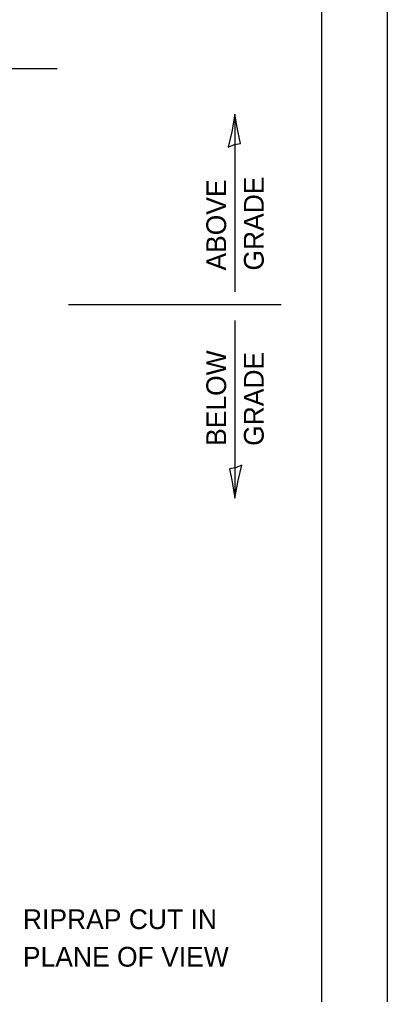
# Model space of a CAD drawing. Extents: x 100708 to 101388, y 100344 to 100797.
# Drawn here: x 101332.4 to 101388.2, y 100505.8 to 100653.8 of the extents above; entities that cross this region are included whole.
import ezdxf

# ---------------------------------------------------------------- set-up
doc = ezdxf.new("R2010")
doc.units = 0
for name, color, linetype in [('Design_PR_Roadway Notes', 7, 'Continuous'), ('Level 43', 7, 'Continuous'), ('Sheets_50 Reference Boundary', 7, 'Continuous'), ('Sheets_General Details', 7, 'Continuous'), ('Sheets_Printer Plotting Border', 7, 'Continuous')]:
    doc.layers.add(name, color=color, linetype=linetype)

msp = doc.modelspace()

# ---------------------------------------------------------------- linework, layer by layer
at = {"layer": 'Design_PR_Roadway Notes'}
for p, q in [((101365.11, 100639.45), (101365.11, 100612.47)), ((101339.86, 100610.55), (101372.1, 100610.55)), ((101365.11, 100608.14), (101365.11, 100581.16))]:
    msp.add_line(p, q, dxfattribs=at)
for points in [[(101364.07, 100634.45), (101365.03, 100634.85), (101365.95, 100635.01), (101365.55, 100636.95), (101365.11, 100639.45), (101364.63, 100636.78)], [(101366.16, 100586.16), (101365.2, 100585.75), (101364.28, 100585.6), (101364.68, 100583.66), (101365.11, 100581.16), (101365.6, 100583.83)]]:
    msp.add_lwpolyline(points, close=True, dxfattribs=at)
at = {"layer": 'Level 43'}
msp.add_line((101309.09, 100646.42), (101338.15, 100646.42), dxfattribs=at)
at = {"layer": 'Sheets_50 Reference Boundary'}
msp.add_lwpolyline([(100748.23, 100787.06), (101378.23, 100787.06), (101378.23, 100387.06), (100748.23, 100387.06)], close=True, dxfattribs=at)
at = {"layer": 'Sheets_General Details'}
msp.add_line((101388.23, 100357.06), (101388.23, 100797.06), dxfattribs=at)
msp.add_lwpolyline([(100748.23, 100787.06), (101378.23, 100787.06), (101378.23, 100367.06), (100748.23, 100367.06)], close=True, dxfattribs=at)
at = {"layer": 'Sheets_Printer Plotting Border'}
msp.add_lwpolyline([(100708.23, 100357.06), (101388.23, 100357.06), (101388.23, 100797.06), (100708.23, 100797.06)], close=True, dxfattribs=at)

# ---------------------------------------------------------------- texts
at = {"layer": 'Design_PR_Roadway Notes'}
for s, p in [('ABOVE ', (101363.77, 100615.73)), ('GRADE', (101369.47, 100615.73)), ('BELOW', (101363.77, 100589.11)), ('GRADE', (101369.47, 100589.11))]:
    msp.add_text(s, height=3, rotation=90, dxfattribs=at).set_placement(p)
for s, p in [('RIPRAP CUT IN', (101332.96, 100515.74)), ('PLANE OF VIEW', (101332.96, 100510.04))]:
    msp.add_text(s, height=3, dxfattribs=at).set_placement(p)

doc.saveas('drawing.dxf')
